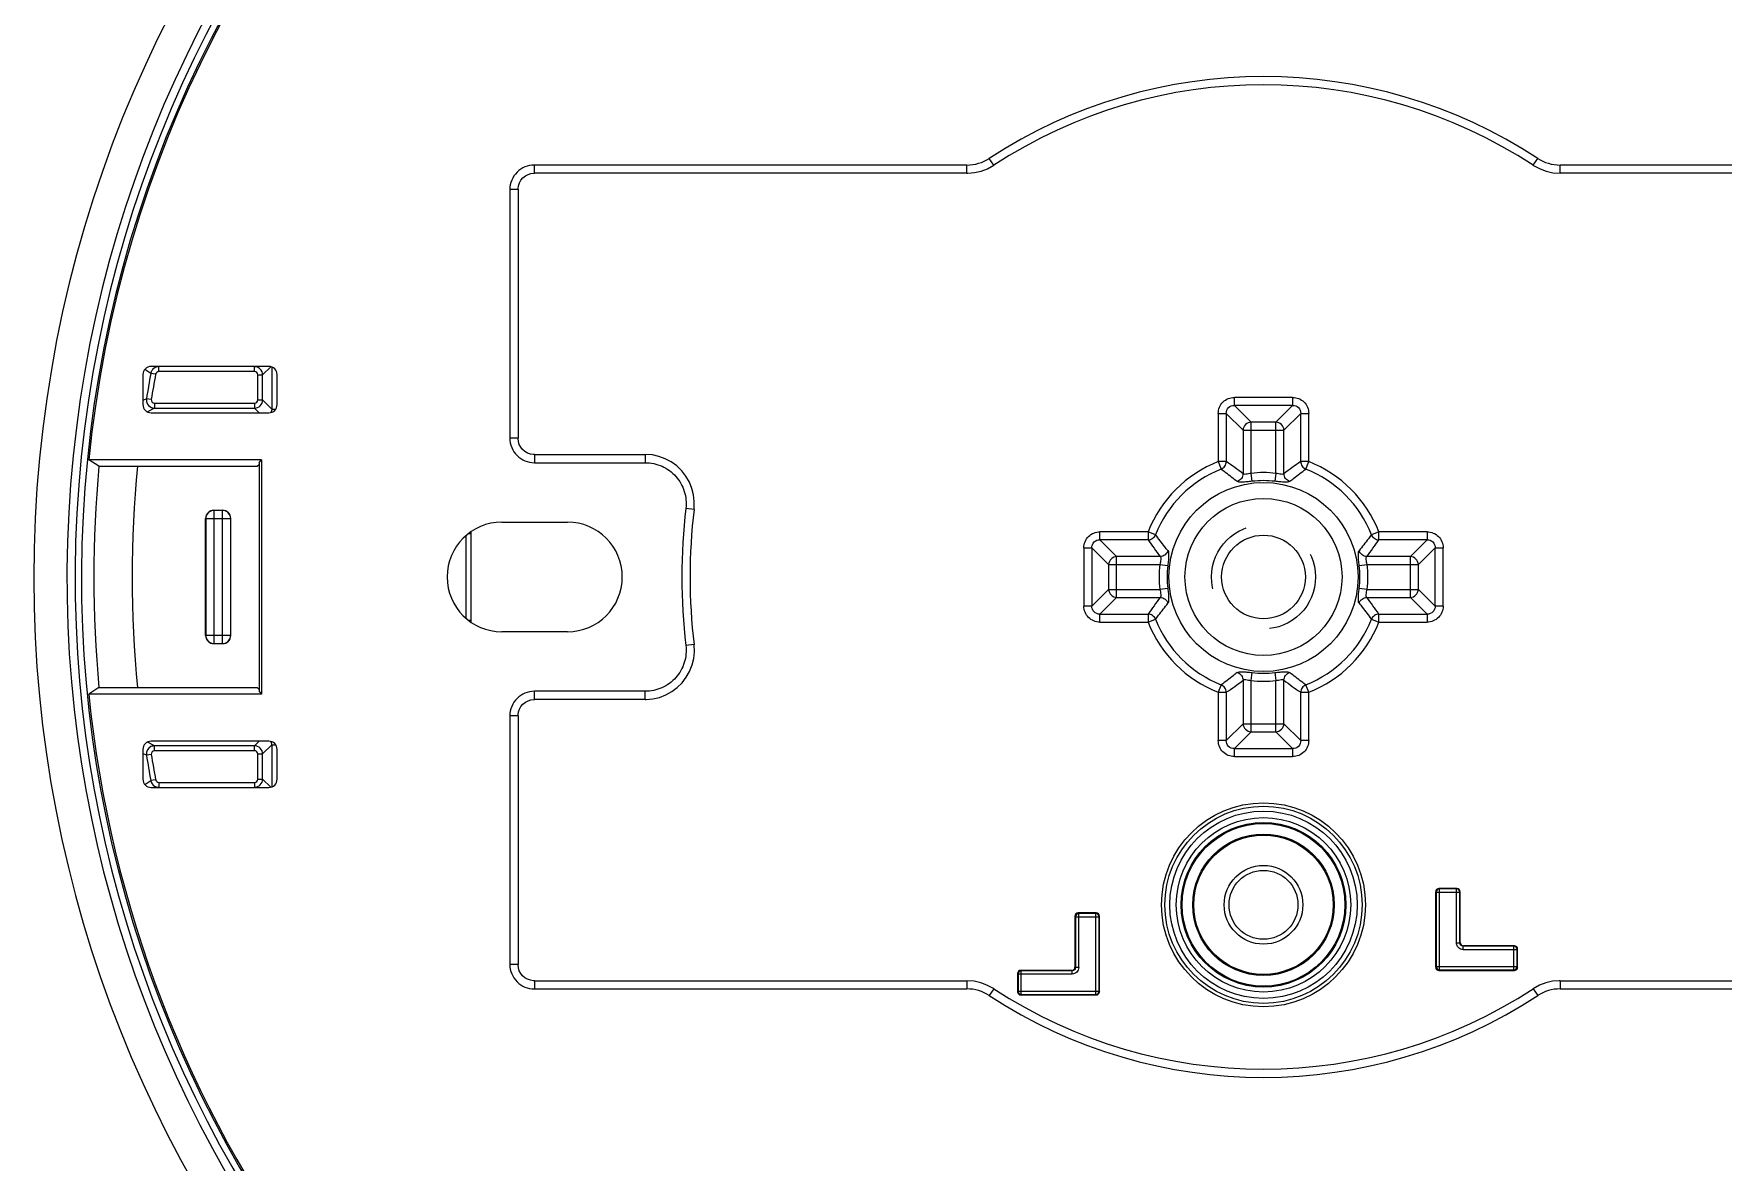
# Model space of a CAD drawing. Header units: millimetres. Extents: x 42 to 799, y 30 to 564.
# Drawn here: x 413.8 to 516.8, y 103.1 to 172 of the extents above; entities that cross this region are included whole.
import ezdxf

# ---------------------------------------------------------------- set-up
doc = ezdxf.new("R2010")
doc.units = ezdxf.units.MM
doc.header["$LTSCALE"] = 46.255
doc.linetypes.add('HIDDEN', pattern=[0.2, 0.1, -0.1])
doc.layers.get('0').update_dxf_attribs({"linetype": 'CONTINUOUS'})
doc.layers.add('02___PRT_ALL_AXES', color=7, linetype='CONTINUOUS')
doc.layers.add('DEFAULT_2', color=8, linetype='HIDDEN')

msp = doc.modelspace()

# ---------------------------------------------------------------- linework, layer by layer
at = {"color": 7, "linetype": 'Continuous'}
for p, q in [((444.296, 163.453), (444.296, 163.953)), ((470.674, 163.953), (444.296, 163.953)), ((470.674, 163.453), (470.674, 163.953)), ((472.315, 163.943), (472.041, 164.361)), ((505.214, 163.943), (505.488, 164.361)), ((506.856, 163.453), (506.856, 163.953)), ((533.234, 163.953), (506.856, 163.953)), ((470.674, 163.453), (444.296, 163.453)), ((533.234, 163.453), (506.856, 163.453)), ((442.798, 162.455), (442.798, 147.294)), ((443.298, 162.455), (442.798, 162.455)), ((443.298, 162.455), (443.298, 147.294)), ((428.108, 151.666), (420.921, 151.666)), ((420.422, 151.166), (420.422, 149.341)), ((428.608, 149.341), (428.608, 151.166)), ((420.921, 148.842), (428.108, 148.842)), ((443.298, 147.294), (442.798, 147.294)), ((427.658, 145.966), (417.12, 145.966)), ((417.741, 145.573), (417.12, 145.966)), ((417.741, 145.573), (427.388, 145.573)), ((427.388, 145.573), (427.501, 145.686)), ((427.501, 145.809), (427.658, 145.966)), ((427.501, 145.809), (427.501, 131.837)), ((427.658, 145.966), (427.658, 131.68)), ((444.296, 146.296), (444.296, 145.796)), ((444.296, 146.296), (451.056, 146.296)), ((444.296, 145.796), (451.056, 145.796)), ((451.056, 146.296), (451.056, 145.796)), ((454.032, 142.946), (453.535, 143.005)), ((442.315, 142.166), (446.315, 142.166)), ((446.315, 135.48), (442.315, 135.48)), ((454.032, 134.699), (453.535, 134.641)), ((417.741, 132.073), (417.12, 131.68)), ((417.741, 132.073), (427.388, 132.073)), ((427.388, 132.073), (427.501, 131.96)), ((427.658, 131.68), (417.12, 131.68)), ((427.501, 131.837), (427.658, 131.68)), ((444.296, 131.35), (444.296, 131.85)), ((451.056, 131.85), (444.296, 131.85)), ((451.056, 131.35), (444.296, 131.35)), ((451.056, 131.35), (451.056, 131.85)), ((442.798, 130.352), (442.798, 115.19)), ((443.298, 130.352), (442.798, 130.352)), ((443.298, 130.352), (443.298, 115.19)), ((428.108, 128.804), (420.921, 128.804)), ((420.422, 128.305), (420.422, 126.479)), ((428.608, 126.479), (428.608, 128.305)), ((420.921, 125.98), (428.108, 125.98)), ((443.298, 115.19), (442.798, 115.19)), ((444.296, 114.192), (444.296, 113.692)), ((444.296, 114.192), (470.674, 114.192)), ((444.296, 113.692), (470.674, 113.692)), ((470.674, 114.192), (470.674, 113.692)), ((472.315, 113.703), (472.041, 113.284)), ((505.214, 113.703), (505.488, 113.284)), ((506.856, 114.192), (533.234, 114.192)), ((506.856, 114.192), (506.856, 113.692)), ((506.856, 113.692), (533.234, 113.692))]:
    msp.add_line(p, q, dxfattribs=at)
for points in [[(470.674, 163.453), (470.737, 163.454), (471.145, 163.491), (471.545, 163.583), (471.928, 163.728), (472.315, 163.943)], [(505.214, 163.943), (505.268, 163.909), (505.629, 163.716), (506.014, 163.574), (506.414, 163.486), (506.856, 163.453)], [(443.298, 162.455), (443.3, 162.513), (443.326, 162.692), (443.386, 162.866), (443.478, 163.028), (443.6, 163.171), (443.746, 163.288), (443.91, 163.376), (444.086, 163.431), (444.265, 163.453), (444.296, 163.453)], [(444.296, 146.296), (444.238, 146.298), (444.059, 146.324), (443.885, 146.384), (443.723, 146.476), (443.581, 146.598), (443.463, 146.744), (443.375, 146.908), (443.32, 147.084), (443.298, 147.263), (443.298, 147.294)], [(454.032, 142.946), (454.039, 143.008), (454.05, 143.418), (454.006, 143.828), (453.905, 144.229), (453.749, 144.615), (453.541, 144.976), (453.284, 145.305), (452.984, 145.595), (452.647, 145.84), (452.28, 146.035), (451.893, 146.177), (451.491, 146.264), (451.056, 146.296)], [(451.056, 131.35), (451.118, 131.35), (451.527, 131.387), (451.929, 131.479), (452.315, 131.626), (452.68, 131.827), (453.014, 132.076), (453.31, 132.37), (453.563, 132.703), (453.766, 133.066), (453.917, 133.453), (454.012, 133.854), (454.052, 134.263), (454.032, 134.699)], [(443.298, 130.352), (443.3, 130.41), (443.326, 130.589), (443.386, 130.763), (443.478, 130.924), (443.6, 131.067), (443.746, 131.185), (443.91, 131.272), (444.086, 131.327), (444.265, 131.349), (444.296, 131.35)], [(444.296, 114.192), (444.238, 114.194), (444.059, 114.221), (443.885, 114.28), (443.723, 114.373), (443.581, 114.494), (443.463, 114.64), (443.375, 114.804), (443.32, 114.98), (443.298, 115.16), (443.298, 115.19)], [(472.315, 113.703), (472.262, 113.737), (471.901, 113.93), (471.516, 114.071), (471.116, 114.159), (470.674, 114.192)], [(506.856, 114.192), (506.793, 114.192), (506.385, 114.155), (505.985, 114.063), (505.602, 113.917), (505.214, 113.703)]]:
    msp.add_lwpolyline(points, dxfattribs=at)
for centre, radius, start, end in [((488.765, 138.823), 75, 278.26948, 261.73052), ((488.765, 138.823), 72.976, 281.61497, 258.384), ((488.765, 138.823), 72.477, 281.61622, 258.38378), ((488.765, 138.823), 72.091, 281.4125, 258.5875), ((488.765, 138.823), 72, 5.69363, 174.30637), ((488.765, 138.823), 30.527, 56.78184, 123.21816), ((488.765, 138.823), 30.027, 56.78184, 123.21816), ((444.295, 162.456), 1.497, 89.97316, 180.02678), ((470.674, 166.45), 2.496, 269.99898, 303.21917), ((506.856, 166.45), 2.496, 236.78097, 270.00087), ((444.295, 147.293), 1.497, 179.97316, 270.02678), ((488.765, 138.823), 71.344, 174.571, 185.429), ((488.765, 138.823), 69, 174.386, 185.614), ((488.765, 138.823), 35.477, 173.22989, 186.77011), ((488.765, 138.823), 34.977, 173.22989, 186.77011), ((442.315, 138.823), 3.343, 90, 270), ((446.315, 138.823), 3.343, 270, 90), ((488.765, 138.823), 72, 185.69363, 246.63209), ((444.295, 130.352), 1.497, 89.97316, 180.02678), ((444.295, 115.189), 1.497, 179.97316, 270.02678), ((470.674, 111.196), 2.496, 56.78097, 90.00087), ((488.765, 138.823), 30.027, 236.78184, 303.21816), ((506.856, 111.196), 2.496, 89.99898, 123.21917), ((488.765, 138.823), 30.527, 236.78184, 303.21816)]:
    msp.add_arc(centre, radius, start, end, dxfattribs=at)
for centre, major_axis, start_param, end_param in [((420.923, 151.165), (0.355, -0.355), 2.357564, 3.9256213), ((428.107, 151.165), (0.355, 0.355), -0.7840286, 0.7840286), ((420.923, 149.342), (0.355, 0.355), 2.357564, 3.9256213), ((428.107, 149.342), (0.355, -0.355), -0.7840286, 0.7840286), ((420.923, 128.303), (0.355, -0.355), 2.357564, 3.9256213), ((428.107, 128.303), (0.355, 0.355), -0.7840286, 0.7840286), ((420.923, 126.481), (0.355, 0.355), 2.357564, 3.9256213), ((428.107, 126.481), (0.355, -0.355), -0.7840286, 0.7840286)]:
    msp.add_ellipse(centre, major_axis=major_axis, ratio=0.9972647, start_param=start_param, end_param=end_param, dxfattribs=at)
for points, knots in [([(451.056, 145.796), (451.405, 145.796), (452.112, 145.646), (452.98, 145.007), (453.511, 144.07), (453.576, 143.351), (453.535, 143.005)], [0, 0, 0, 0, 0.2501214, 0.5001703, 0.7500746, 1, 1, 1, 1]), ([(453.535, 134.641), (453.576, 134.294), (453.511, 133.574), (452.979, 132.637), (452.111, 132), (451.405, 131.85), (451.056, 131.85)], [0, 0, 0, 0, 0.2501021, 0.5001409, 0.7500533, 1, 1, 1, 1])]:
    msp.add_open_spline(points, degree=3, knots=knots, dxfattribs=at)
at = {"layer": '02___PRT_ALL_AXES', "color": 7, "linetype": 'Continuous'}
for p, q in [((420.901, 151.243), (420.539, 151.484)), ((421.391, 151.353), (421.391, 151.653)), ((427.224, 151.353), (427.224, 151.653)), ((427.723, 151.153), (428.221, 151.651)), ((428.277, 151.634), (428.277, 149.068)), ((421.195, 151.19), (420.901, 151.243)), ((427.224, 151.353), (421.391, 151.353)), ((427.423, 149.622), (427.423, 151.153)), ((427.423, 151.153), (427.723, 151.153)), ((427.723, 149.622), (427.723, 151.153)), ((420.636, 149.7), (420.422, 149.584)), ((420.636, 149.7), (420.422, 149.584)), ((420.931, 149.653), (420.636, 149.7)), ((421.129, 149.422), (421.129, 149.123)), ((421.129, 149.422), (427.224, 149.422)), ((427.224, 149.422), (427.224, 149.123)), ((427.423, 149.622), (427.723, 149.622)), ((427.723, 149.622), (428.277, 149.068)), ((486.986, 149.29), (486.986, 149.779)), ((490.543, 149.779), (486.986, 149.779)), ((490.543, 149.779), (490.543, 149.29)), ((421.129, 149.123), (420.705, 148.893)), ((421.129, 149.123), (427.224, 149.123)), ((427.224, 149.123), (427.505, 148.842)), ((428.277, 149.068), (428.526, 149.068)), ((486.008, 148.801), (486.008, 145.859)), ((486.008, 148.801), (486.497, 148.801)), ((486.497, 148.801), (486.497, 145.859)), ((487.519, 147.779), (486.497, 148.801)), ((488.008, 148.268), (486.986, 149.29)), ((490.543, 149.29), (486.986, 149.29)), ((489.521, 148.268), (490.543, 149.29)), ((490.01, 147.779), (491.032, 148.801)), ((491.032, 145.859), (491.032, 148.801)), ((491.032, 148.801), (491.521, 148.801)), ((491.521, 145.859), (491.521, 148.801)), ((487.519, 147.779), (487.519, 145.123)), ((487.519, 147.779), (490.01, 147.779)), ((488.008, 145.144), (488.008, 148.268)), ((489.521, 148.268), (488.008, 148.268)), ((489.521, 145.144), (489.521, 148.268)), ((490.01, 145.123), (490.01, 147.779)), ((486.008, 145.859), (486.187, 145.403)), ((486.497, 145.859), (486.008, 145.859)), ((491.521, 145.859), (491.032, 145.859)), ((491.343, 145.403), (491.521, 145.859)), ((488.067, 144.658), (488.008, 145.144)), ((489.521, 145.144), (489.463, 144.658)), ((424.247, 135.255), (424.247, 142.39)), ((424.247, 142.39), (424.256, 142.381)), ((424.256, 142.381), (424.256, 135.264)), ((424.256, 142.381), (425.773, 142.381)), ((424.747, 142.89), (424.756, 142.881)), ((424.747, 142.89), (425.282, 142.89)), ((424.756, 134.764), (424.756, 142.881)), ((425.274, 142.881), (424.756, 142.881)), ((425.282, 142.89), (425.274, 142.881)), ((425.274, 134.764), (425.274, 142.881)), ((425.782, 142.39), (425.773, 142.381)), ((425.773, 135.264), (425.773, 142.381)), ((440.145, 136.282), (440.145, 141.363)), ((440.28, 141.465), (440.435, 141.465)), ((440.435, 136.181), (440.435, 141.465)), ((478.786, 141.09), (478.786, 141.579)), ((481.729, 141.579), (478.786, 141.579)), ((481.729, 141.579), (481.729, 141.09)), ((482.184, 141.401), (481.729, 141.579)), ((495.801, 141.579), (495.345, 141.401)), ((495.801, 141.09), (495.801, 141.579)), ((498.743, 141.579), (495.802, 141.579)), ((498.743, 141.579), (498.743, 141.09)), ((477.808, 140.601), (477.808, 137.044)), ((477.808, 140.601), (478.297, 140.601)), ((478.297, 140.601), (478.297, 137.044)), ((479.319, 139.579), (478.297, 140.601)), ((479.808, 140.068), (478.786, 141.09)), ((481.729, 141.09), (478.786, 141.09)), ((498.743, 141.09), (495.801, 141.09)), ((497.721, 140.068), (498.743, 141.09)), ((498.21, 139.579), (499.232, 140.601)), ((499.232, 140.601), (499.721, 140.601)), ((499.232, 137.044), (499.232, 140.601)), ((499.721, 137.044), (499.721, 140.601)), ((479.319, 139.579), (479.319, 138.066)), ((479.319, 139.579), (482.444, 139.579)), ((479.808, 137.577), (479.808, 140.068)), ((482.465, 140.068), (479.808, 140.068)), ((482.444, 139.579), (482.929, 139.521)), ((494.6, 139.521), (495.086, 139.579)), ((497.721, 140.068), (495.065, 140.068)), ((495.086, 139.579), (498.21, 139.579)), ((497.721, 137.577), (497.721, 140.068)), ((498.21, 138.066), (498.21, 139.579)), ((482.929, 138.124), (482.444, 138.066)), ((495.086, 138.066), (494.6, 138.124)), ((478.297, 137.044), (477.808, 137.044)), ((479.319, 138.066), (478.297, 137.044)), ((479.808, 137.577), (478.786, 136.555)), ((479.319, 138.066), (482.444, 138.066)), ((479.808, 137.577), (482.465, 137.577)), ((495.065, 137.577), (497.721, 137.577)), ((495.086, 138.066), (498.21, 138.066)), ((497.721, 137.577), (498.743, 136.555)), ((498.21, 138.066), (499.232, 137.044)), ((499.721, 137.044), (499.232, 137.044)), ((440.28, 136.181), (440.435, 136.181)), ((478.786, 136.066), (478.786, 136.555)), ((478.786, 136.555), (481.729, 136.555)), ((478.786, 136.066), (481.728, 136.066)), ((481.729, 136.555), (481.729, 136.066)), ((481.729, 136.066), (482.184, 136.245)), ((495.345, 136.245), (495.801, 136.066)), ((495.801, 136.555), (498.743, 136.555)), ((495.801, 136.066), (495.801, 136.555)), ((495.801, 136.066), (498.743, 136.066)), ((498.743, 136.555), (498.743, 136.066)), ((424.247, 135.255), (424.256, 135.264)), ((424.256, 135.264), (425.773, 135.264)), ((425.782, 135.255), (425.773, 135.264)), ((424.747, 134.755), (424.756, 134.764)), ((424.756, 134.764), (425.274, 134.764)), ((425.282, 134.755), (425.274, 134.764)), ((488.008, 132.502), (488.067, 132.987)), ((489.463, 132.987), (489.521, 132.502)), ((486.187, 132.242), (486.008, 131.787)), ((487.519, 132.523), (487.519, 129.866)), ((488.008, 129.377), (488.008, 132.502)), ((489.521, 129.377), (489.521, 132.502)), ((490.01, 129.866), (490.01, 132.523)), ((491.521, 131.787), (491.343, 132.242)), ((486.008, 131.787), (486.497, 131.787)), ((486.008, 131.787), (486.008, 128.844)), ((486.497, 131.787), (486.497, 128.844)), ((491.032, 131.787), (491.521, 131.787)), ((491.032, 128.844), (491.032, 131.787)), ((491.521, 128.844), (491.521, 131.787)), ((487.519, 129.866), (486.497, 128.844)), ((487.519, 129.866), (490.01, 129.866)), ((490.01, 129.866), (491.032, 128.844)), ((427.224, 128.523), (427.505, 128.804)), ((486.497, 128.844), (486.008, 128.844)), ((488.008, 129.377), (486.986, 128.355)), ((488.008, 129.377), (489.521, 129.377)), ((489.521, 129.377), (490.543, 128.355)), ((491.521, 128.844), (491.032, 128.844)), ((420.636, 127.945), (420.422, 128.062)), ((420.931, 127.992), (420.636, 127.945)), ((421.129, 128.523), (420.705, 128.752)), ((420.806, 128.697), (420.705, 128.752)), ((421.129, 128.223), (421.129, 128.523)), ((427.224, 128.523), (421.129, 128.523)), ((427.224, 128.223), (421.129, 128.223)), ((427.224, 128.223), (427.224, 128.523)), ((427.423, 126.492), (427.423, 128.023)), ((427.423, 128.023), (427.723, 128.023)), ((427.723, 128.023), (428.277, 128.577)), ((427.723, 126.492), (427.723, 128.023)), ((428.277, 128.577), (428.277, 126.011)), ((428.277, 128.577), (428.526, 128.577)), ((486.986, 128.355), (490.543, 128.355)), ((486.986, 127.866), (486.986, 128.355)), ((486.986, 127.866), (490.543, 127.866)), ((490.543, 128.355), (490.543, 127.866)), ((420.539, 126.162), (420.901, 126.402)), ((421.195, 126.456), (420.901, 126.402)), ((421.391, 126.292), (421.391, 125.993)), ((421.391, 126.292), (427.224, 126.292)), ((427.224, 126.292), (427.224, 125.993)), ((427.423, 126.492), (427.723, 126.492)), ((427.723, 126.492), (428.221, 125.994)), ((499.293, 119.596), (499.265, 119.624)), ((499.265, 119.624), (499.265, 115.022)), ((499.293, 119.596), (500.737, 119.596)), ((499.293, 119.596), (499.293, 115.05)), ((500.566, 119.823), (499.464, 119.823)), ((499.492, 119.795), (499.464, 119.823)), ((500.538, 119.795), (499.492, 119.795)), ((499.492, 114.851), (499.492, 119.795)), ((500.538, 119.795), (500.566, 119.823)), ((500.538, 116.494), (500.538, 119.795)), ((500.737, 119.596), (500.765, 119.624)), ((500.737, 116.494), (500.737, 119.596)), ((500.765, 116.522), (500.765, 119.624)), ((477.293, 118.096), (477.265, 118.124)), ((477.265, 118.124), (477.265, 115.022)), ((477.293, 118.096), (478.737, 118.096)), ((477.293, 118.096), (477.293, 114.994)), ((478.566, 118.323), (477.464, 118.323)), ((477.492, 118.295), (477.464, 118.323)), ((478.538, 118.295), (477.492, 118.295)), ((477.492, 114.994), (477.492, 118.295)), ((478.538, 118.295), (478.566, 118.323)), ((478.538, 113.351), (478.538, 118.295)), ((478.737, 118.096), (478.765, 118.124)), ((478.737, 113.55), (478.737, 118.096)), ((478.765, 113.522), (478.765, 118.124)), ((500.538, 116.494), (500.737, 116.494)), ((500.765, 116.522), (500.737, 116.494)), ((500.964, 116.323), (500.936, 116.295)), ((504.038, 116.295), (500.936, 116.295)), ((500.936, 116.096), (500.936, 116.295)), ((500.936, 116.096), (504.237, 116.096)), ((504.066, 116.323), (500.964, 116.323)), ((504.038, 116.295), (504.066, 116.323)), ((504.038, 114.851), (504.038, 116.295)), ((504.237, 116.096), (504.265, 116.124)), ((504.237, 115.05), (504.237, 116.096)), ((504.265, 115.022), (504.265, 116.124)), ((473.793, 114.596), (473.765, 114.624)), ((473.765, 114.624), (473.765, 113.522)), ((477.093, 114.596), (473.793, 114.596)), ((473.793, 114.596), (473.793, 113.55)), ((473.992, 114.795), (473.964, 114.823)), ((477.066, 114.823), (473.964, 114.823)), ((477.093, 114.795), (473.992, 114.795)), ((473.992, 113.351), (473.992, 114.795)), ((477.066, 114.823), (477.093, 114.795)), ((477.093, 114.596), (477.093, 114.795)), ((477.265, 115.022), (477.293, 114.994)), ((477.492, 114.994), (477.293, 114.994)), ((499.293, 115.05), (499.265, 115.022)), ((499.293, 115.05), (504.237, 115.05)), ((499.492, 114.851), (499.464, 114.823)), ((499.464, 114.823), (504.066, 114.823)), ((499.492, 114.851), (504.038, 114.851)), ((504.038, 114.851), (504.066, 114.823)), ((504.237, 115.05), (504.265, 115.022)), ((473.793, 113.55), (473.765, 113.522)), ((473.793, 113.55), (478.737, 113.55)), ((473.992, 113.351), (473.964, 113.323)), ((473.992, 113.351), (478.538, 113.351)), ((478.538, 113.351), (478.566, 113.323)), ((478.737, 113.55), (478.765, 113.522)), ((473.964, 113.323), (478.566, 113.323))]:
    msp.add_line(p, q, dxfattribs=at)
for centre, radius in [((488.765, 138.823), 5.768), ((488.765, 138.823), 4.79), ((488.765, 138.823), 2.553), ((488.765, 118.823), 6.22), ((488.765, 118.823), 6.015), ((488.765, 118.823), 5.715), ((488.765, 118.823), 5.321), ((488.765, 118.823), 5.021), ((488.765, 118.823), 4.963), ((488.765, 118.823), 4.313), ((488.765, 118.823), 4.25), ((488.765, 118.823), 2.4), ((488.765, 118.823), 2.1)]:
    msp.add_circle(centre, radius, dxfattribs=at)
for centre, radius, start, end in [((421.392, 151.153), 0.5, 90.15175, 140.63179), ((427.223, 151.152), 0.5, 0.10132, 89.89868), ((488.765, 138.823), 68.992, 169.62844, 170.92859), ((421.393, 151.152), 0.501, 161.71183, 169.49918), ((488.765, 138.823), 68.693, 169.62844, 170.92859), ((427.224, 151.153), 0.2, 359.9684, 90.0316), ((421.131, 149.623), 0.5, 196.98117, 247.61464), ((427.223, 149.623), 0.5, 270.10132, 359.89868), ((427.224, 149.622), 0.2, 269.9684, 0.0316), ((488.765, 138.823), 7.557, 111.39447, 158.60628), ((488.765, 138.823), 7.067, 111.39638, 158.60547), ((472.651, 125.551), 24.579, 52.77698, 55.71284), ((504.354, 126.275), 23.685, 124.22408, 127.27047), ((488.765, 138.823), 7.067, 21.39523, 68.60573), ((488.765, 138.823), 7.557, 21.39108, 68.60545), ((488.765, 138.823), 6.366, 83.17557, 96.82445), ((488.765, 138.823), 5.877, 83.17583, 96.82417), ((424.756, 142.381), 0.5, 90.02106, 179.97894), ((425.273, 142.381), 0.5, 0.02106, 89.97894), ((439.828, 141.465), 0.607, 359.98543, 10.24418), ((501.286, 154.393), 23.653, 214.22344, 217.27409), ((475.539, 154.902), 24.521, 322.7769, 325.71957), ((488.765, 138.823), 6.366, 173.1761, 186.82392), ((488.765, 138.823), 5.877, 173.17583, 186.82417), ((488.765, 138.823), 5.877, 353.17583, 6.82417), ((488.765, 138.823), 6.366, 353.1761, 6.82392), ((501.991, 122.744), 24.521, 142.7769, 145.71957), ((476.244, 123.253), 23.653, 34.22344, 37.27409), ((439.828, 136.181), 0.607, 349.73318, 0.019), ((488.765, 138.823), 7.557, 201.39108, 248.60545), ((488.765, 138.823), 7.067, 201.39523, 248.60573), ((488.765, 138.823), 7.067, 291.39638, 338.60547), ((488.765, 138.823), 7.557, 291.39447, 338.60628), ((424.756, 135.264), 0.5, 180.02106, 269.97894), ((425.273, 135.264), 0.5, 270.02106, 359.97894), ((488.765, 138.823), 5.877, 263.17583, 276.82417), ((473.176, 151.371), 23.685, 304.22408, 307.27047), ((488.765, 138.823), 6.366, 263.17557, 276.82445), ((504.879, 152.095), 24.579, 232.77698, 235.71284), ((421.131, 128.022), 0.5, 116.03673, 183.93216), ((421.13, 128.022), 0.5, 183.93443, 188.8667), ((488.765, 138.823), 68.992, 189.07141, 190.37156), ((488.765, 138.823), 68.693, 189.07141, 190.37156), ((427.223, 128.022), 0.5, 0.10132, 89.89868), ((427.224, 128.023), 0.2, 359.9684, 90.0316), ((427.776, 128.58), 0.501, 7.1088, 24.41704), ((427.773, 128.58), 0.503, 359.7067, 7.08273), ((427.223, 126.493), 0.5, 270.10132, 359.89868), ((427.224, 126.492), 0.2, 269.9684, 0.0316), ((499.494, 119.594), 0.201, 90.50586, 179.49414), ((500.536, 119.594), 0.201, 0.50586, 89.49414), ((477.494, 118.094), 0.201, 90.50586, 179.49414), ((478.536, 118.094), 0.201, 0.50586, 89.49414), ((504.036, 116.094), 0.201, 0.50586, 89.49414), ((473.994, 114.594), 0.201, 90.50586, 179.49414), ((499.494, 115.052), 0.201, 180.50586, 269.49414), ((504.036, 115.052), 0.201, 270.50586, 359.49414), ((473.994, 113.552), 0.201, 180.50586, 269.49414), ((478.536, 113.552), 0.201, 270.50586, 359.49414)]:
    msp.add_arc(centre, radius, start, end, dxfattribs=at)
for centre, major_axis, ratio, start_param, end_param in [((424.748, 142.39), (0.354, -0.354), 0.9996955, 2.3563468, 3.9268385), ((425.282, 142.39), (0.354, 0.354), 0.9996955, -0.7852459, 0.7852459), ((424.748, 135.255), (0.354, 0.354), 0.9996955, 2.3563468, 3.9268385), ((425.282, 135.255), (0.354, -0.354), 0.9996955, -0.7852459, 0.7852459), ((499.466, 119.622), (0.142, -0.142), 0.9924325, 2.3599926, 3.9231927), ((500.564, 119.622), (0.142, 0.142), 0.9924325, -0.7816001, 0.7816001), ((477.466, 118.122), (0.142, -0.142), 0.9924325, 2.3599926, 3.9231927), ((478.564, 118.122), (0.142, 0.142), 0.9924325, -0.7816001, 0.7816001), ((500.966, 116.524), (0.142, 0.142), 0.9924325, 2.3599926, 3.9231927), ((504.064, 116.122), (0.142, 0.142), 0.9924325, -0.7816001, 0.7816001), ((473.966, 114.622), (0.142, -0.142), 0.9924325, 2.3599926, 3.9231927), ((477.064, 115.024), (-0.142, 0.142), 0.9924325, 2.3599926, 3.9231927), ((499.466, 115.024), (0.142, 0.142), 0.9924325, 2.3599926, 3.9231927), ((504.064, 115.024), (0.142, -0.142), 0.9924325, -0.7816001, 0.7816001), ((473.966, 113.524), (0.142, 0.142), 0.9924325, 2.3599926, 3.9231927), ((478.564, 113.524), (0.142, -0.142), 0.9924325, -0.7816001, 0.7816001)]:
    msp.add_ellipse(centre, major_axis=major_axis, ratio=ratio, start_param=start_param, end_param=end_param, dxfattribs=at)
for points in [[(421.006, 151.47), (420.967, 151.423), (420.937, 151.367), (420.917, 151.309)], [(420.636, 149.7), (420.625, 149.627), (420.63, 149.548), (420.652, 149.477)], [(420.94, 149.16), (420.999, 149.136), (421.065, 149.123), (421.129, 149.123)], [(428.277, 149.068), (428.277, 148.997), (428.261, 148.924), (428.232, 148.858)], [(491.032, 145.859), (491.035, 145.763), (491.098, 145.57), (491.255, 145.441), (491.343, 145.403)], [(497.721, 137.577), (497.845, 137.583), (498.095, 137.693), (498.205, 137.943), (498.21, 138.066)], [(486.497, 131.787), (486.495, 131.883), (486.432, 132.076), (486.275, 132.205), (486.187, 132.242)], [(421.129, 128.523), (421.054, 128.522), (420.978, 128.505), (420.911, 128.472)], [(420.901, 126.402), (420.926, 126.267), (421.018, 126.134), (421.137, 126.063)], [(421.137, 126.063), (421.2, 126.025), (421.274, 126.002), (421.347, 125.995)]]:
    msp.add_open_spline(points, degree=3, dxfattribs=at)
for points, knots in [([(421.391, 151.353), (421.346, 151.353), (421.252, 151.32), (421.203, 151.234), (421.195, 151.19)], [0, 0, 0, 0, 0.4997397, 1, 1, 1, 1]), ([(420.931, 149.653), (420.923, 149.598), (420.956, 149.474), (421.073, 149.422), (421.129, 149.422)], [0, 0, 0, 0, 0.5001269, 1, 1, 1, 1]), ([(486.008, 148.801), (486.008, 149.051), (486.212, 149.575), (486.736, 149.779), (486.986, 149.779)], [0, 0, 0, 0, 0.5000086, 1, 1, 1, 1]), ([(490.543, 149.779), (490.793, 149.779), (491.318, 149.575), (491.521, 149.051), (491.521, 148.801)], [0, 0, 0, 0, 0.5000086, 1, 1, 1, 1]), ([(486.497, 148.801), (486.492, 148.928), (486.586, 149.202), (486.86, 149.295), (486.986, 149.29)], [0, 0, 0, 0, 0.5000061, 1, 1, 1, 1]), ([(490.543, 149.29), (490.67, 149.295), (490.944, 149.202), (491.037, 148.928), (491.032, 148.801)], [0, 0, 0, 0, 0.5000061, 1, 1, 1, 1]), ([(488.008, 148.268), (487.885, 148.263), (487.635, 148.153), (487.525, 147.903), (487.519, 147.779)], [0, 0, 0, 0, 0.5000382, 1, 1, 1, 1]), ([(490.01, 147.779), (490.005, 147.903), (489.895, 148.153), (489.645, 148.263), (489.521, 148.268)], [0, 0, 0, 0, 0.5000382, 1, 1, 1, 1]), ([(486.187, 145.403), (486.275, 145.44), (486.432, 145.57), (486.494, 145.763), (486.497, 145.859)], [0, 0, 0, 0, 0.5000033, 1, 1, 1, 1]), ([(486.187, 145.403), (486.269, 145.343), (486.599, 145.1), (486.922, 144.847), (487.16, 144.651)], [0, 0, 0, 0, 0.247419, 1, 1, 1, 1]), ([(490.37, 144.651), (490.45, 144.717), (490.769, 144.975), (491.095, 145.223), (491.343, 145.403)], [0, 0, 0, 0, 0.2528083, 1, 1, 1, 1]), ([(487.519, 145.123), (487.516, 145.019), (487.442, 144.81), (487.259, 144.682), (487.16, 144.652)], [0, 0, 0, 0, 0.5000005, 1, 1, 1, 1]), ([(488.067, 144.658), (487.961, 144.646), (487.764, 144.624), (487.497, 144.604), (487.302, 144.606), (487.191, 144.627), (487.16, 144.651)], [0, 0, 0, 0, 0.3492235, 0.6510137, 0.8718206, 1, 1, 1, 1]), ([(488.008, 145.144), (487.905, 145.119), (487.763, 145.088), (487.596, 145.077), (487.532, 145.103), (487.519, 145.123)], [0, 0, 0, 0, 0.6337275, 0.8580941, 1, 1, 1, 1]), ([(490.37, 144.651), (490.339, 144.627), (490.228, 144.606), (490.033, 144.604), (489.766, 144.624), (489.569, 144.646), (489.463, 144.658)], [0, 0, 0, 0, 0.1282667, 0.3490526, 0.6508086, 1, 1, 1, 1]), ([(490.01, 145.123), (489.997, 145.103), (489.934, 145.077), (489.767, 145.088), (489.625, 145.119), (489.521, 145.144)], [0, 0, 0, 0, 0.1419049, 0.3662712, 1, 1, 1, 1]), ([(490.37, 144.651), (490.271, 144.682), (490.088, 144.81), (490.014, 145.019), (490.01, 145.123)], [0, 0, 0, 0, 0.5000009, 1, 1, 1, 1]), ([(477.808, 140.601), (477.808, 140.851), (478.012, 141.375), (478.536, 141.579), (478.786, 141.579)], [0, 0, 0, 0, 0.5000086, 1, 1, 1, 1]), ([(481.729, 141.09), (481.825, 141.093), (482.018, 141.156), (482.147, 141.313), (482.184, 141.401)], [0, 0, 0, 0, 0.5, 1, 1, 1, 1]), ([(482.936, 140.428), (482.87, 140.508), (482.613, 140.826), (482.365, 141.153), (482.184, 141.401)], [0, 0, 0, 0, 0.2528112, 1, 1, 1, 1]), ([(495.345, 141.401), (495.286, 141.319), (495.042, 140.989), (494.79, 140.666), (494.594, 140.427)], [0, 0, 0, 0, 0.2473939, 1, 1, 1, 1]), ([(495.345, 141.401), (495.382, 141.313), (495.512, 141.155), (495.705, 141.094), (495.801, 141.09)], [0, 0, 0, 0, 0.5000033, 1, 1, 1, 1]), ([(498.743, 141.579), (498.993, 141.579), (499.518, 141.375), (499.721, 140.851), (499.721, 140.601)], [0, 0, 0, 0, 0.5000086, 1, 1, 1, 1]), ([(478.297, 140.601), (478.292, 140.728), (478.386, 141.002), (478.66, 141.095), (478.786, 141.09)], [0, 0, 0, 0, 0.5000061, 1, 1, 1, 1]), ([(482.936, 140.428), (482.905, 140.329), (482.778, 140.146), (482.568, 140.072), (482.465, 140.068)], [0, 0, 0, 0, 0.5000009, 1, 1, 1, 1]), ([(482.936, 140.428), (482.961, 140.397), (482.981, 140.286), (482.983, 140.091), (482.963, 139.824), (482.942, 139.627), (482.929, 139.521)], [0, 0, 0, 0, 0.1282512, 0.3490403, 0.6508025, 1, 1, 1, 1]), ([(494.6, 139.521), (494.588, 139.627), (494.566, 139.824), (494.547, 140.091), (494.548, 140.286), (494.569, 140.397), (494.594, 140.427)], [0, 0, 0, 0, 0.3492119, 0.6509903, 0.8717912, 1, 1, 1, 1]), ([(495.065, 140.068), (494.961, 140.072), (494.752, 140.146), (494.624, 140.329), (494.594, 140.428)], [0, 0, 0, 0, 0.5000004, 1, 1, 1, 1]), ([(498.743, 141.09), (498.87, 141.095), (499.144, 141.002), (499.237, 140.728), (499.232, 140.601)], [0, 0, 0, 0, 0.5000061, 1, 1, 1, 1]), ([(479.808, 140.068), (479.685, 140.063), (479.435, 139.953), (479.325, 139.703), (479.319, 139.579)], [0, 0, 0, 0, 0.5000382, 1, 1, 1, 1]), ([(482.465, 140.068), (482.485, 140.055), (482.511, 139.992), (482.5, 139.825), (482.469, 139.683), (482.444, 139.579)], [0, 0, 0, 0, 0.1419049, 0.3662712, 1, 1, 1, 1]), ([(495.086, 139.579), (495.061, 139.683), (495.03, 139.825), (495.019, 139.992), (495.045, 140.055), (495.065, 140.068)], [0, 0, 0, 0, 0.6337275, 0.8580941, 1, 1, 1, 1]), ([(498.21, 139.579), (498.205, 139.703), (498.095, 139.953), (497.845, 140.063), (497.721, 140.068)], [0, 0, 0, 0, 0.5000382, 1, 1, 1, 1]), ([(482.929, 138.124), (482.942, 138.019), (482.963, 137.822), (482.983, 137.555), (482.981, 137.36), (482.961, 137.248), (482.936, 137.218)], [0, 0, 0, 0, 0.3492119, 0.6509903, 0.8717912, 1, 1, 1, 1]), ([(494.594, 137.218), (494.569, 137.248), (494.548, 137.36), (494.547, 137.555), (494.566, 137.822), (494.588, 138.019), (494.6, 138.124)], [0, 0, 0, 0, 0.1282512, 0.3490403, 0.6508025, 1, 1, 1, 1]), ([(478.786, 136.066), (478.536, 136.066), (478.012, 136.27), (477.808, 136.794), (477.808, 137.044)], [0, 0, 0, 0, 0.5000086, 1, 1, 1, 1]), ([(478.786, 136.555), (478.66, 136.55), (478.386, 136.644), (478.292, 136.918), (478.297, 137.044)], [0, 0, 0, 0, 0.5000061, 1, 1, 1, 1]), ([(479.319, 138.066), (479.325, 137.943), (479.435, 137.693), (479.685, 137.583), (479.808, 137.577)], [0, 0, 0, 0, 0.5000382, 1, 1, 1, 1]), ([(482.184, 136.245), (482.244, 136.327), (482.488, 136.656), (482.74, 136.98), (482.936, 137.218)], [0, 0, 0, 0, 0.2473939, 1, 1, 1, 1]), ([(482.444, 138.066), (482.469, 137.963), (482.5, 137.821), (482.511, 137.654), (482.485, 137.59), (482.465, 137.577)], [0, 0, 0, 0, 0.6337275, 0.8580941, 1, 1, 1, 1]), ([(482.465, 137.577), (482.568, 137.574), (482.778, 137.499), (482.905, 137.317), (482.936, 137.218)], [0, 0, 0, 0, 0.5000004, 1, 1, 1, 1]), ([(494.594, 137.218), (494.624, 137.317), (494.752, 137.499), (494.961, 137.574), (495.065, 137.577)], [0, 0, 0, 0, 0.5000009, 1, 1, 1, 1]), ([(494.594, 137.218), (494.659, 137.138), (494.917, 136.819), (495.165, 136.492), (495.345, 136.245)], [0, 0, 0, 0, 0.2528112, 1, 1, 1, 1]), ([(495.065, 137.577), (495.045, 137.59), (495.019, 137.654), (495.03, 137.821), (495.061, 137.963), (495.086, 138.066)], [0, 0, 0, 0, 0.1419049, 0.3662712, 1, 1, 1, 1]), ([(499.721, 137.044), (499.721, 136.794), (499.517, 136.27), (498.993, 136.066), (498.743, 136.066)], [0, 0, 0, 0, 0.5000086, 1, 1, 1, 1]), ([(499.232, 137.044), (499.237, 136.918), (499.144, 136.644), (498.87, 136.55), (498.743, 136.555)], [0, 0, 0, 0, 0.5000061, 1, 1, 1, 1]), ([(482.184, 136.245), (482.148, 136.333), (482.018, 136.49), (481.825, 136.552), (481.729, 136.555)], [0, 0, 0, 0, 0.5000033, 1, 1, 1, 1]), ([(495.801, 136.555), (495.705, 136.552), (495.512, 136.49), (495.383, 136.333), (495.345, 136.245)], [0, 0, 0, 0, 0.5, 1, 1, 1, 1]), ([(487.16, 132.994), (487.08, 132.928), (486.761, 132.671), (486.434, 132.423), (486.187, 132.242)], [0, 0, 0, 0, 0.2528083, 1, 1, 1, 1]), ([(487.16, 132.994), (487.19, 133.019), (487.302, 133.039), (487.497, 133.041), (487.764, 133.021), (487.961, 133), (488.067, 132.987)], [0, 0, 0, 0, 0.1282667, 0.3490526, 0.6508086, 1, 1, 1, 1]), ([(487.16, 132.994), (487.259, 132.963), (487.442, 132.836), (487.516, 132.626), (487.519, 132.523)], [0, 0, 0, 0, 0.5000009, 1, 1, 1, 1]), ([(489.463, 132.987), (489.569, 133), (489.766, 133.021), (490.033, 133.041), (490.228, 133.039), (490.339, 133.019), (490.37, 132.994)], [0, 0, 0, 0, 0.3492235, 0.6510137, 0.8718206, 1, 1, 1, 1]), ([(490.01, 132.523), (490.014, 132.626), (490.088, 132.836), (490.271, 132.963), (490.37, 132.994)], [0, 0, 0, 0, 0.5000005, 1, 1, 1, 1]), ([(491.343, 132.242), (491.261, 132.302), (490.931, 132.545), (490.608, 132.798), (490.37, 132.994)], [0, 0, 0, 0, 0.247419, 1, 1, 1, 1]), ([(487.519, 132.523), (487.532, 132.543), (487.596, 132.569), (487.763, 132.558), (487.905, 132.526), (488.008, 132.502)], [0, 0, 0, 0, 0.1419049, 0.3662712, 1, 1, 1, 1]), ([(489.521, 132.502), (489.625, 132.526), (489.767, 132.558), (489.934, 132.569), (489.997, 132.543), (490.01, 132.523)], [0, 0, 0, 0, 0.6337275, 0.8580941, 1, 1, 1, 1]), ([(491.343, 132.242), (491.255, 132.206), (491.098, 132.076), (491.036, 131.883), (491.032, 131.787)], [0, 0, 0, 0, 0.5000033, 1, 1, 1, 1]), ([(487.519, 129.866), (487.525, 129.743), (487.635, 129.493), (487.885, 129.383), (488.008, 129.377)], [0, 0, 0, 0, 0.5000382, 1, 1, 1, 1]), ([(489.521, 129.377), (489.645, 129.383), (489.895, 129.493), (490.005, 129.743), (490.01, 129.866)], [0, 0, 0, 0, 0.5000382, 1, 1, 1, 1]), ([(486.986, 127.866), (486.736, 127.866), (486.212, 128.07), (486.008, 128.594), (486.008, 128.844)], [0, 0, 0, 0, 0.5000086, 1, 1, 1, 1]), ([(486.986, 128.355), (486.86, 128.35), (486.586, 128.444), (486.492, 128.718), (486.497, 128.844)], [0, 0, 0, 0, 0.5000061, 1, 1, 1, 1]), ([(491.521, 128.844), (491.521, 128.594), (491.317, 128.07), (490.793, 127.866), (490.543, 127.866)], [0, 0, 0, 0, 0.5000086, 1, 1, 1, 1]), ([(491.032, 128.844), (491.037, 128.718), (490.944, 128.444), (490.67, 128.35), (490.543, 128.355)], [0, 0, 0, 0, 0.5000061, 1, 1, 1, 1]), ([(421.129, 128.223), (421.073, 128.223), (420.956, 128.171), (420.923, 128.047), (420.931, 127.992)], [0, 0, 0, 0, 0.5002867, 1, 1, 1, 1]), ([(421.195, 126.456), (421.203, 126.411), (421.252, 126.325), (421.346, 126.292), (421.391, 126.292)], [0, 0, 0, 0, 0.5001316, 1, 1, 1, 1]), ([(500.936, 116.096), (500.835, 116.096), (500.623, 116.18), (500.538, 116.392), (500.538, 116.494)], [0, 0, 0, 0, 0.4995543, 1, 1, 1, 1]), ([(500.936, 116.295), (500.885, 116.295), (500.779, 116.336), (500.737, 116.443), (500.737, 116.494)], [0, 0, 0, 0, 0.4995441, 1, 1, 1, 1]), ([(477.293, 114.994), (477.293, 114.943), (477.251, 114.836), (477.144, 114.795), (477.093, 114.795)], [0, 0, 0, 0, 0.4995441, 1, 1, 1, 1]), ([(477.492, 114.994), (477.492, 114.893), (477.407, 114.681), (477.195, 114.596), (477.093, 114.596)], [0, 0, 0, 0, 0.4995543, 1, 1, 1, 1])]:
    msp.add_open_spline(points, degree=3, knots=knots, dxfattribs=at)
at = {"layer": 'DEFAULT_2', "color": 8, "linetype": 'HIDDEN'}
msp.add_circle((488.765, 138.823), 3.175, dxfattribs=at)

doc.saveas('drawing.dxf')
